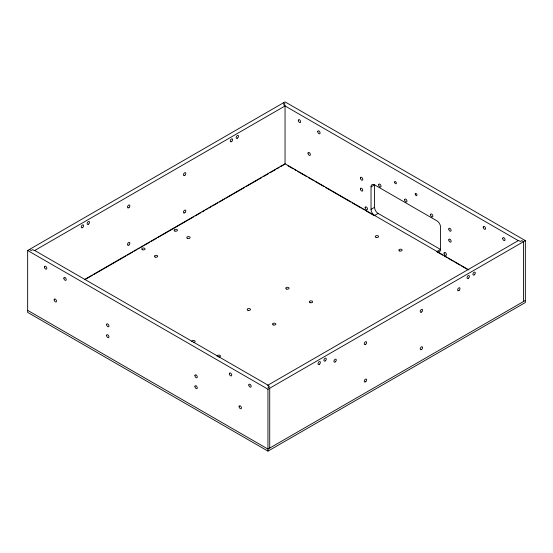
<?xml version="1.0" encoding="UTF-8"?>
<svg xmlns="http://www.w3.org/2000/svg" width="553" height="553" viewBox="0 0 553 553"><rect width="100%" height="100%" fill="white"/><g stroke="black" fill="none" stroke-linecap="round" stroke-linejoin="round"><path stroke-width="0.83" d="M27.65 250.488L285.044 101.883L525.35 240.624L525.35 302.512L267.956 451.117L27.65 312.376L27.65 250.488L267.956 389.229L525.35 240.624M84.782 279.389L285.044 163.771L468.944 269.947M84.782 279.728L92.254 275.415M93.747 274.551L125.884 256.004M127.377 255.14L132.602 252.12M134.102 251.256L136.342 249.963M137.835 249.099L139.328 248.235M140.821 247.378L143.068 246.078M144.561 245.221L149.794 242.2M151.287 241.336L156.52 238.315M158.013 237.451L193.875 216.748M195.375 215.884L200.601 212.864M202.101 211.999L204.34 210.707M205.834 209.843L207.327 208.979M208.82 208.115L211.066 206.822M212.559 205.958L217.792 202.937M219.285 202.08L224.518 199.059M226.011 198.195L244.689 187.412M246.182 186.548L261.873 177.485M263.373 176.621L268.599 173.607M270.099 172.743L275.325 169.723M276.818 168.859L279.065 167.566M280.558 166.702L285.044 164.11L285.044 105.962L518.285 240.624M371.035 186.893L374.568 184.854L437.001 220.903A4.998 2.883 60 0 1 440.534 227.02L440.534 249.465L437.001 251.504A4.998 2.883 60 0 0 440.534 249.465L378.1 213.423A4.998 2.883 60 0 1 374.568 207.299L374.568 184.854A4.998 2.883 60 0 0 371.035 186.893L371.035 209.338A4.998 2.883 60 0 0 374.568 215.463L378.1 213.423M371.035 209.338L374.568 207.299M525.35 300.473L267.956 449.077L27.65 310.337M283.274 102.899L285.044 103.923L283.565 104.773L285.334 105.796L34.424 250.654L32.655 249.638L31.182 250.488L29.42 249.465M288.03 165.838L293.263 168.859M294.756 169.723L296.256 170.587M297.749 171.451L306.721 176.628M308.215 177.492L313.447 180.513M314.94 181.377L323.913 186.555M325.406 187.419L350.823 202.094M352.323 202.958L361.296 208.135M362.789 208.999L364.282 209.864M365.775 210.728L374.001 215.476M436.794 251.726L442.78 255.182M444.273 256.046L446.513 257.339M448.013 258.203L453.246 261.223M454.739 262.087L459.972 265.108M461.465 265.972L467.444 269.422M34.715 250.488L267.956 385.144M523.58 301.496L523.58 241.647L521.818 240.624L520.345 241.474L518.576 240.451L267.666 385.317L269.435 386.34L267.956 387.19L269.726 388.206L269.726 448.054M267.956 389.229L267.956 451.117M217.17 356.319A1.666 0.961 0 0 1 218.49 355.123A1.666 0.961 0 0 1 220.44 355.987A1.666 0.961 0 0 1 218.781 357.038M191.787 341.45A1.666 0.961 0 0 1 193.453 340.489A1.666 0.961 0 0 1 195.119 341.45A1.666 0.961 0 0 1 193.453 342.411M237.638 138.043A1.666 0.961 -60 0 0 238.163 135.464A1.666 0.961 -60 0 0 236.193 137.213A1.666 0.961 -60 0 0 237.638 138.043M231.748 141.444A1.666 0.961 -60 0 0 232.274 138.865A1.666 0.961 -60 0 0 230.304 140.614A1.666 0.961 -60 0 0 231.748 141.444M88.618 224.083A1.666 0.961 -60 0 0 89.151 221.497A1.666 0.961 -60 0 0 87.18 223.246A1.666 0.961 -60 0 0 88.618 224.083M82.729 227.477A1.666 0.961 -60 0 0 83.261 224.898A1.666 0.961 -60 0 0 81.291 226.647A1.666 0.961 -60 0 0 82.729 227.477M128.967 207.589A1.666 0.961 -60 0 0 129.499 205.004A1.666 0.961 -60 0 0 127.522 206.753A1.666 0.961 -60 0 0 128.967 207.589M128.967 244.993A1.666 0.961 -60 0 0 129.499 242.414A1.666 0.961 -60 0 0 127.522 244.163A1.666 0.961 -60 0 0 128.967 244.993M184.923 212.691A1.666 0.961 -60 0 0 185.449 210.105A1.666 0.961 -60 0 0 183.478 211.854A1.666 0.961 -60 0 0 184.923 212.691M184.923 175.28A1.666 0.961 -60 0 0 185.449 172.702A1.666 0.961 -60 0 0 183.478 174.451A1.666 0.961 -60 0 0 184.923 175.28M194.926 386.506A1.666 0.961 60 0 0 196.688 388.704A1.666 0.961 60 0 0 196.688 386.347A1.666 0.961 60 0 0 194.926 386.506M194.926 375.625A1.666 0.961 60 0 0 196.688 377.823A1.666 0.961 60 0 0 196.688 375.466A1.666 0.961 60 0 0 194.926 375.625M106.577 324.618A1.666 0.961 60 0 0 108.34 326.816A1.666 0.961 60 0 0 108.34 324.459A1.666 0.961 60 0 0 106.577 324.618M106.577 335.498A1.666 0.961 60 0 0 108.34 337.696A1.666 0.961 60 0 0 108.34 335.339A1.666 0.961 60 0 0 106.577 335.498M44.434 266.981A1.666 0.961 60 0 0 46.203 269.18A1.666 0.961 60 0 0 46.203 266.822A1.666 0.961 60 0 0 44.434 266.981M63.872 278.2A1.666 0.961 60 0 0 65.641 280.399A1.666 0.961 60 0 0 65.641 278.041A1.666 0.961 60 0 0 63.872 278.2M54.153 299.795A1.666 0.961 60 0 0 55.922 301.993A1.666 0.961 60 0 0 55.922 299.636A1.666 0.961 60 0 0 54.153 299.795M229.377 373.752A1.666 0.961 60 0 0 231.147 375.95A1.666 0.961 60 0 0 231.147 373.6A1.666 0.961 60 0 0 229.377 373.752M248.815 384.978A1.666 0.961 60 0 0 250.585 387.176A1.666 0.961 60 0 0 250.585 384.819A1.666 0.961 60 0 0 248.815 384.978M239.096 406.573A1.666 0.961 60 0 0 240.866 408.771A1.666 0.961 60 0 0 240.866 406.414A1.666 0.961 60 0 0 239.096 406.573M394.593 182.137A1.251 0.719 60 0 0 395.92 183.783A1.251 0.719 60 0 0 395.92 182.02A1.251 0.719 60 0 0 394.593 182.137M415.206 194.034A1.251 0.719 60 0 0 416.533 195.686A1.251 0.719 60 0 0 416.533 193.916A1.251 0.719 60 0 0 415.206 194.034M360.432 178.052A1.666 0.961 60 0 0 362.201 180.25A1.666 0.961 60 0 0 362.201 177.9A1.666 0.961 60 0 0 360.432 178.052M360.432 188.939A1.666 0.961 60 0 0 362.201 191.138A1.666 0.961 60 0 0 362.201 188.78A1.666 0.961 60 0 0 360.432 188.939M448.78 239.947A1.666 0.961 60 0 0 450.55 242.145A1.666 0.961 60 0 0 450.55 239.788A1.666 0.961 60 0 0 448.78 239.947M448.78 229.06A1.666 0.961 60 0 0 450.55 231.258A1.666 0.961 60 0 0 450.55 228.907A1.666 0.961 60 0 0 448.78 229.06M483.239 227.193A1.666 0.961 60 0 0 485.002 229.391A1.666 0.961 60 0 0 485.002 227.034A1.666 0.961 60 0 0 483.239 227.193M502.677 238.412A1.666 0.961 60 0 0 504.44 240.61A1.666 0.961 60 0 0 504.44 238.253A1.666 0.961 60 0 0 502.677 238.412M298.295 120.416A1.666 0.961 60 0 0 300.058 122.614A1.666 0.961 60 0 0 300.058 120.257A1.666 0.961 60 0 0 298.295 120.416M308.014 153.229A1.666 0.961 60 0 0 309.777 155.428A1.666 0.961 60 0 0 309.777 153.07A1.666 0.961 60 0 0 308.014 153.229M317.726 131.635A1.666 0.961 60 0 0 319.496 133.833A1.666 0.961 60 0 0 319.496 131.483A1.666 0.961 60 0 0 317.726 131.635M378.687 184.854A1.666 0.961 60 0 0 380.457 187.052A1.666 0.961 60 0 0 380.457 184.695A1.666 0.961 60 0 0 378.687 184.854M404.609 199.82A1.666 0.961 60 0 0 406.372 202.018A1.666 0.961 60 0 0 406.372 199.661A1.666 0.961 60 0 0 404.609 199.82M430.524 214.778A1.666 0.961 60 0 0 432.287 216.976A1.666 0.961 60 0 0 432.287 214.619A1.666 0.961 60 0 0 430.524 214.778M444.066 253.205A1.666 0.961 60 0 0 445.836 255.403A1.666 0.961 60 0 0 445.836 253.046A1.666 0.961 60 0 0 444.066 253.205M365.146 207.638A1.666 0.961 60 0 0 366.909 209.836A1.666 0.961 60 0 0 366.909 207.479A1.666 0.961 60 0 0 365.146 207.638M459.101 290.387A1.666 0.961 -60 0 0 459.626 287.809A1.666 0.961 -60 0 0 457.656 289.558A1.666 0.961 -60 0 0 459.101 290.387M335.408 361.8A1.666 0.961 -60 0 0 335.941 359.222A1.666 0.961 -60 0 0 333.964 360.971A1.666 0.961 -60 0 0 335.408 361.8M474.412 274.744A1.666 0.961 -60 0 0 474.937 272.166A1.666 0.961 -60 0 0 472.967 273.915A1.666 0.961 -60 0 0 474.412 274.744M468.522 278.145A1.666 0.961 -60 0 0 469.048 275.567A1.666 0.961 -60 0 0 467.078 277.316A1.666 0.961 -60 0 0 468.522 278.145M325.399 360.777A1.666 0.961 -60 0 0 325.924 358.199A1.666 0.961 -60 0 0 323.954 359.948A1.666 0.961 -60 0 0 325.399 360.777M319.51 364.178A1.666 0.961 -60 0 0 320.035 361.6A1.666 0.961 -60 0 0 318.065 363.349A1.666 0.961 -60 0 0 319.51 364.178M421.697 311.982A1.666 0.961 -60 0 0 422.222 309.404A1.666 0.961 -60 0 0 420.252 311.152A1.666 0.961 -60 0 0 421.697 311.982M421.697 349.392A1.666 0.961 -60 0 0 422.222 346.807A1.666 0.961 -60 0 0 420.252 348.556A1.666 0.961 -60 0 0 421.697 349.392M365.74 381.694A1.666 0.961 -60 0 0 366.273 379.116A1.666 0.961 -60 0 0 364.303 380.858A1.666 0.961 -60 0 0 365.74 381.694M365.74 344.291A1.666 0.961 -60 0 0 366.273 341.706A1.666 0.961 -60 0 0 364.303 343.454A1.666 0.961 -60 0 0 365.74 344.291M142.556 249.79A1.666 0.961 0 0 0 145.052 248.954A1.666 0.961 0 0 0 142.556 248.124A1.666 0.961 0 0 0 142.556 249.79M174.948 231.085A1.666 0.961 0 0 0 177.451 230.255A1.666 0.961 0 0 0 174.948 229.419A1.666 0.961 0 0 0 174.948 231.085M187.267 238.246A1.666 0.961 0 0 0 190.052 237.811A1.666 0.961 0 0 0 188.013 236.636A1.666 0.961 0 0 0 187.267 238.246M155.22 257.104A1.666 0.961 0 0 0 157.716 256.267A1.666 0.961 0 0 0 155.22 255.438A1.666 0.961 0 0 0 155.22 257.104M247.986 310.316A1.666 0.961 0 0 0 250.481 309.486A1.666 0.961 0 0 0 247.986 308.65A1.666 0.961 0 0 0 247.986 310.316M273.313 324.943A1.666 0.961 0 0 0 275.809 324.106A1.666 0.961 0 0 0 273.313 323.277A1.666 0.961 0 0 0 273.313 324.943M376.088 237.375A1.666 0.961 0 0 0 378.591 236.546A1.666 0.961 0 0 0 376.088 235.709A1.666 0.961 0 0 0 376.088 237.375M399.653 250.979A1.666 0.961 0 0 0 402.149 250.15A1.666 0.961 0 0 0 399.653 249.313A1.666 0.961 0 0 0 399.653 250.979M310.122 302.664A1.666 0.961 0 0 0 312.625 301.834A1.666 0.961 0 0 0 310.122 300.998A1.666 0.961 0 0 0 310.122 302.664M286.565 289.067A1.666 0.961 0 0 0 289.06 288.231A1.666 0.961 0 0 0 286.565 287.401A1.666 0.961 0 0 0 286.565 289.067"/></g></svg>
